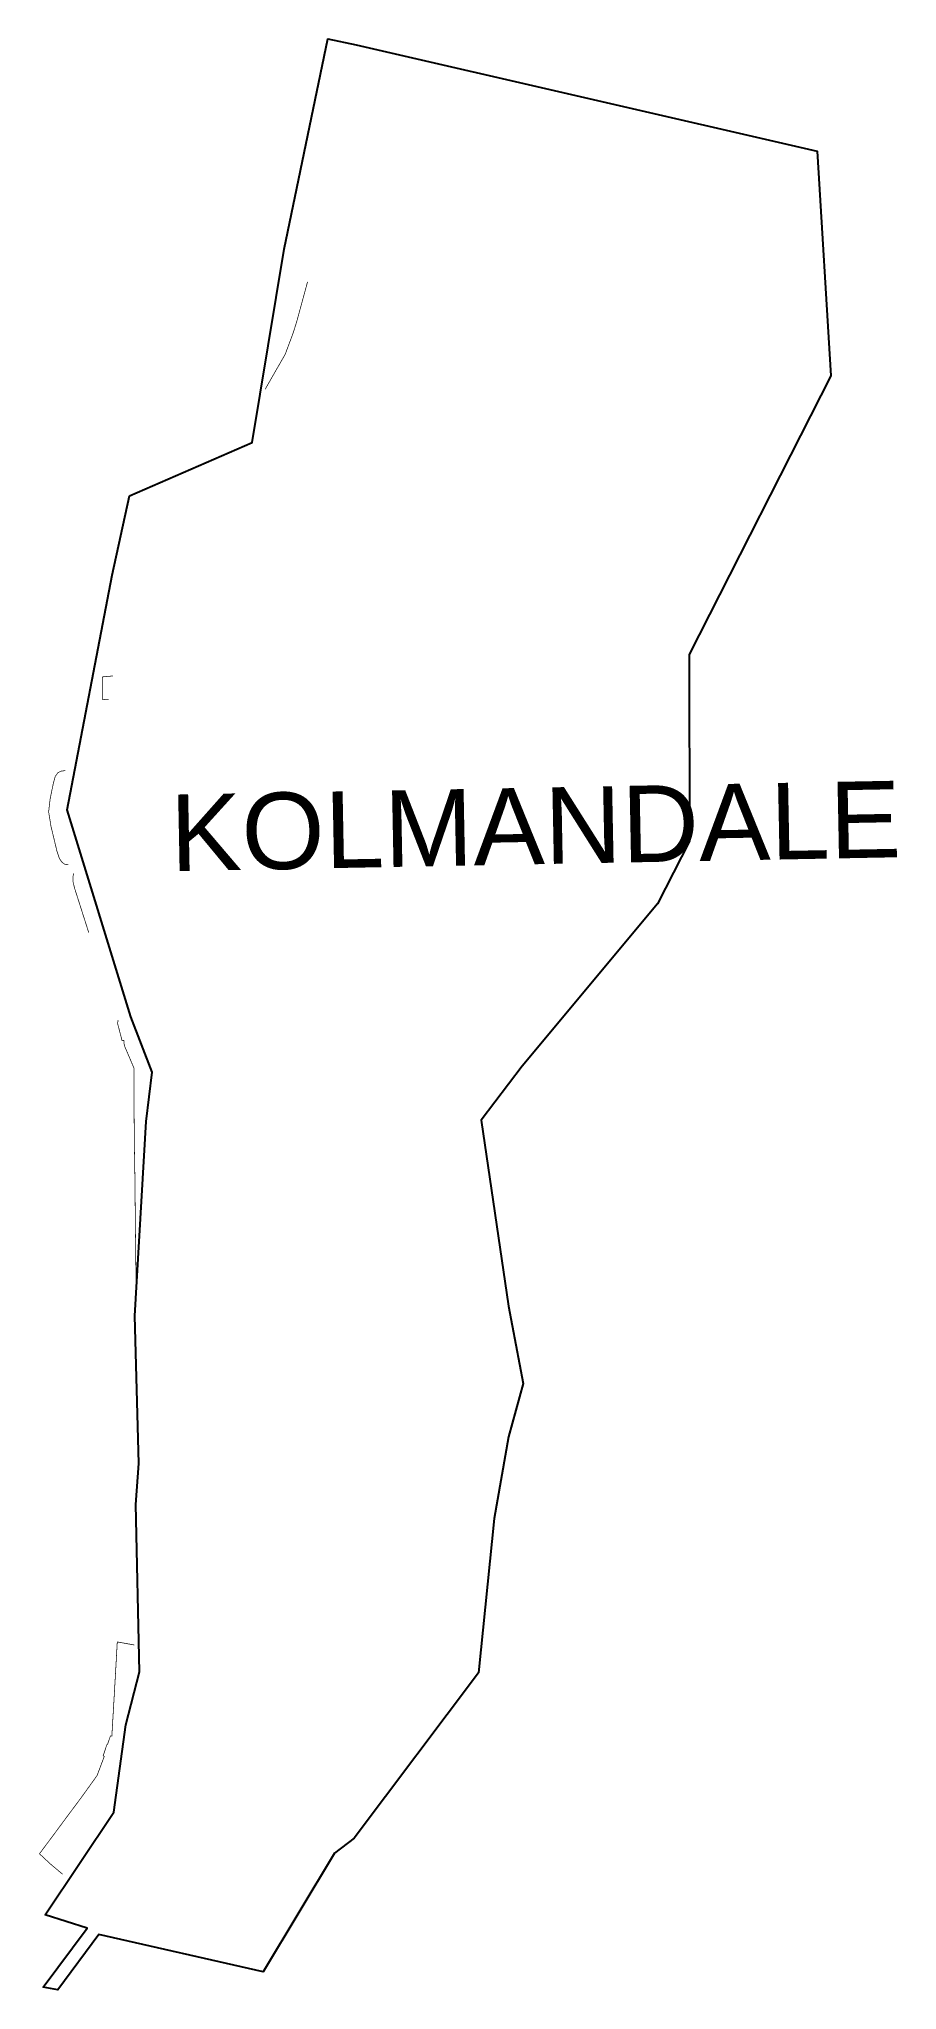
# Model space of a CAD drawing. Header units: metres. Extents: x 278358 to 279577, y 2043854 to 2046625.
import ezdxf

# ---------------------------------------------------------------- set-up
doc = ezdxf.new("R2010")
doc.units = ezdxf.units.M
for name, color, linetype in [('SEAWALL', 170, 'Continuous'), ('village', 3, 'Continuous'), ('VILLAGE NAME', 250, 'Continuous')]:
    doc.layers.add(name, color=color, linetype=linetype)
doc.styles.get("Standard").update_dxf_attribs({"font": 'simplex.shx'})

msp = doc.modelspace()

# ---------------------------------------------------------------- linework, layer by layer
at = {"layer": 'SEAWALL', "color": 30, "const_width": 1, "flags": 128}
for points in [[(278679.3, 2046127.6), (278707.9, 2046177.5), (278719.3, 2046208.1), (278724.6, 2046225.2), (278739.6, 2046280.3)], [(278463.1, 2045720.4), (278447.8, 2045719), (278448.1, 2045687.2), (278457, 2045686.5)], [(278395.6, 2045585.9), (278389.5, 2045585.2), (278385.1, 2045583.1), (278381.1, 2045577.8), (278378.3, 2045567.5), (278373.9, 2045546.1), (278371.7, 2045527.5), (278375, 2045507), (278383.6, 2045471.1), (278387, 2045461.2), (278390.2, 2045456.3), (278394.1, 2045453.1), (278399.6, 2045452.1)], [(278407.5, 2045440.1), (278406.3, 2045435.8), (278406.3, 2045428.3), (278408.6, 2045418.8), (278428.7, 2045355.8)], [(278470.5, 2045231.5), (278469.6, 2045227), (278476, 2045202.5), (278478.5, 2045202.8), (278479.2, 2045195.6), (278492.8, 2045163.7), (278493.2, 2045091.8), (278493.5, 2045054.5), (278494.2, 2045012.8), (278494.6, 2044974.6), (278495.2, 2044917.3), (278496, 2044852.6)], [(278391.6, 2044018.2), (278375, 2044032.1), (278358.7, 2044047.2), (278420.6, 2044130.6), (278440.6, 2044158.5), (278450.8, 2044185.7), (278449.2, 2044186.4), (278454.3, 2044202), (278455.6, 2044203.2), (278459.5, 2044214.7), (278461.5, 2044214.4), (278464.7, 2044268.5), (278467.3, 2044313.5), (278469.2, 2044348.2), (278493.3, 2044343.9)]]:
    msp.add_lwpolyline(points, dxfattribs=at)
at = {"layer": 'village', "color": 3, "true_color": 0x00ff00}
msp.add_polyline3d([(279483.2, 2046146.5, 0), (279281.9, 2045751, 0), (279282.4, 2045485.5, 0), (279236.9, 2045396.6, 0), (279044.3, 2045166.3, 0), (278986.2, 2045089.5, 0), (279025.3, 2044825.3, 0), (279046, 2044715.4, 0), (279025.1, 2044639.6, 0), (279004.5, 2044523.6, 0), (278982.3, 2044304.5, 0), (278806, 2044069.5, 0), (278778, 2044048.3, 0), (278676.6, 2043879.6, 0), (278443, 2043932.8, 0), (278385, 2043853.8, 0), (278364.1, 2043857.9, 0), (278426.3, 2043941.5, 0), (278366.6, 2043960.7, 0), (278464.3, 2044106.4, 0), (278481.3, 2044230.2, 0), (278500.7, 2044305.9, 0), (278495.4, 2044543.6, 0), (278500, 2044601.8, 0), (278494, 2044811.5, 0), (278510.3, 2045087.3, 0), (278518.9, 2045157.6, 0), (278488.7, 2045236, 0), (278397.9, 2045530, 0), (278462.1, 2045863.4, 0), (278486.8, 2045976.4, 0), (278661, 2046051.9, 0), (278706.3, 2046326.7, 0), (278768.4, 2046625.2, 0), (278808.5, 2046616.8, 0), (279463.4, 2046465.7, 0)], close=True, dxfattribs=at)

# ---------------------------------------------------------------- texts
at = {"layer": 'VILLAGE NAME', "insert": (278543.3, 2045551.7), "char_height": 108.748, "attachment_point": 1, "rotation": 1.1028}
msp.add_mtext_dynamic_manual_height_columns('{\\fArial|b0|i0|c0|p34;KOLMANDALE}', width=726.929, gutter_width=543.7, heights=[0], dxfattribs=at)

doc.saveas('drawing.dxf')
